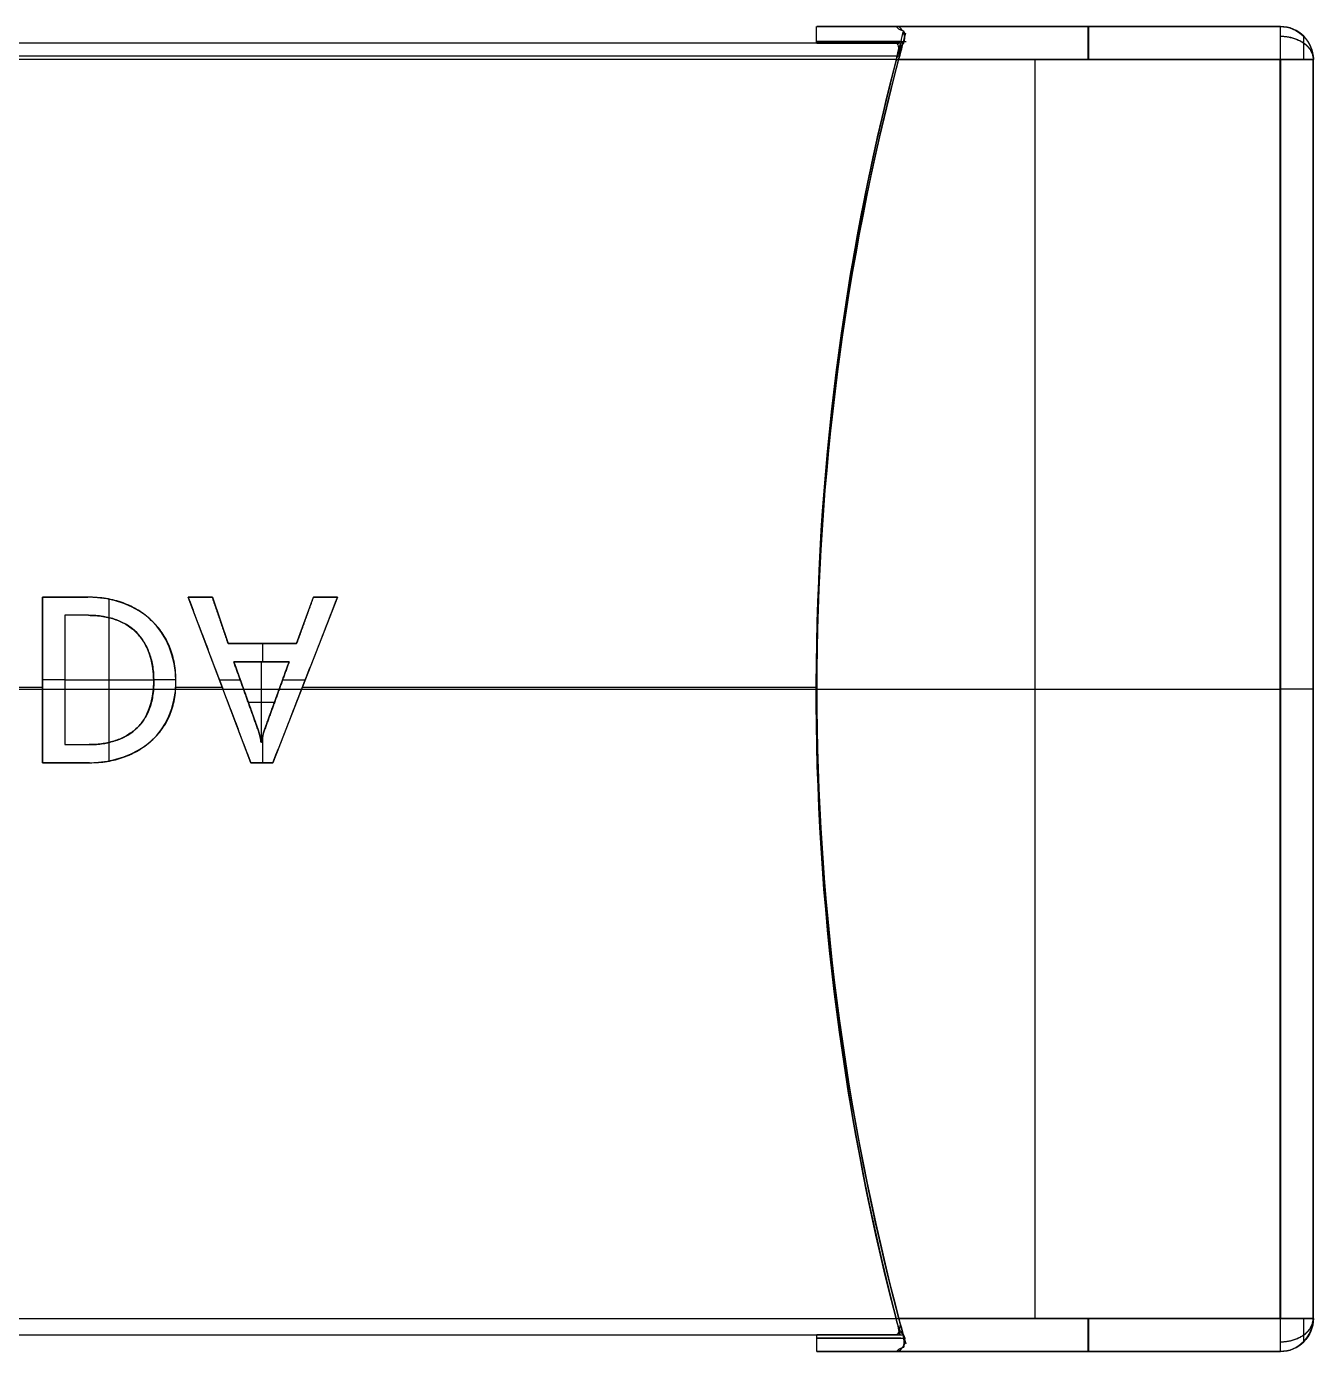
# Model space of a CAD drawing. Header units: millimetres. Extents: x 1.2 to 41.2, y 0.2 to 23.9.
# Drawn here: x 18.379 to 19.156, y 13.135 to 13.935 of the extents above; entities that cross this region are included whole.
import ezdxf

# ---------------------------------------------------------------- set-up
doc = ezdxf.new("R2010")
doc.units = ezdxf.units.MM
doc.layers.add('图层03', color=5, linetype='Continuous', true_color=0x0000ff)

msp = doc.modelspace()

# ---------------------------------------------------------------- linework, layer by layer
at = {"layer": '图层03', "color": 7, "true_color": 0xffffff}
for p, q in [((18.85545, 13.92544, 1.98588), (18.85545, 13.93544, 1.98588)), ((18.85573, 13.93544, 1.98874), (19.13549, 13.93544, 1.98868)), ((18.98728, 13.93544, 1.60866), (18.98745, 13.93544, 2.36876)), ((18.85573, 13.92544, 1.98975), (17.85499, 13.92544, 1.98997)), ((18.98728, 13.91544, 1.58866), (18.98728, 13.15534, 1.58866)), ((18.98745, 13.15534, 2.38876), (18.98745, 13.91544, 2.38876)), ((19.15549, 13.15534, 1.98867), (19.15549, 13.91544, 1.98867)), ((18.38828, 13.49085, 1.60379), (18.38828, 13.59086, 1.60379)), ((18.38828, 13.59086, 1.60379), (18.41548, 13.59086, 1.60379)), ((18.40188, 13.59086, 1.59879), (18.40188, 13.59086, 1.60879)), ((18.42853, 13.57835, 1.60878), (18.42853, 13.58966, 1.60878)), ((18.51391, 13.49085, 1.60377), (18.4761, 13.59086, 1.60377)), ((18.4761, 13.59086, 1.60377), (18.49073, 13.59086, 1.60377)), ((18.48342, 13.59086, 1.59877), (18.48342, 13.59086, 1.60877)), ((18.49073, 13.59086, 1.60377), (18.50028, 13.56281, 1.60377)), ((18.56635, 13.59086, 1.60375), (18.52732, 13.49085, 1.60376)), ((18.5416, 13.56281, 1.60376), (18.55172, 13.59086, 1.60376)), ((18.55172, 13.59086, 1.60376), (18.56635, 13.59086, 1.60375)), ((18.55903, 13.59086, 1.59875), (18.55904, 13.59086, 1.60876)), ((18.4017, 13.57989, 1.60379), (18.4017, 13.50183, 1.60379)), ((18.4159, 13.57989, 1.60379), (18.4017, 13.57989, 1.60379)), ((18.4088, 13.57989, 1.59879), (18.4088, 13.57989, 1.60879)), ((18.42853, 13.50314, 1.59878), (18.42853, 13.57844, 1.59878)), ((18.49551, 13.57684, 1.59877), (18.49551, 13.57684, 1.60877)), ((18.54666, 13.57684, 1.59876), (18.54666, 13.57684, 1.60876)), ((18.50028, 13.56281, 1.60377), (18.5416, 13.56281, 1.60376)), ((18.52094, 13.56281, 1.59876), (18.52094, 13.56281, 1.60876)), ((18.52123, 13.55183, 1.60876), (18.52123, 13.56281, 1.60876)), ((18.5371, 13.55183, 1.60376), (18.50366, 13.55183, 1.60377)), ((18.50366, 13.55183, 1.60377), (18.51858, 13.51006, 1.60376)), ((18.52038, 13.55183, 1.59876), (18.52038, 13.55183, 1.60876)), ((18.52038, 13.50315, 1.59876), (18.52038, 13.55183, 1.59876)), ((18.52205, 13.51006, 1.60376), (18.5371, 13.55183, 1.60376)), ((18.38828, 13.54086, 1.59879), (18.38828, 13.54086, 1.60879)), ((18.4017, 13.54086, 1.60879), (18.38828, 13.54086, 1.60879)), ((18.4017, 13.54086, 1.59879), (18.4017, 13.54086, 1.60879)), ((18.4017, 13.54086, 1.59879), (18.45534, 13.54086, 1.59878)), ((18.46875, 13.54086, 1.60878), (18.45534, 13.54086, 1.60878)), ((18.495, 13.54086, 1.59877), (18.495, 13.54086, 1.60877)), ((18.495, 13.54086, 1.60877), (18.50758, 13.54086, 1.60877)), ((18.53315, 13.54086, 1.60876), (18.54684, 13.54086, 1.60876)), ((18.54684, 13.54086, 1.59876), (18.54684, 13.54086, 1.60876)), ((18.85554, 13.53826, 2.37879), (18.85554, 13.53826, 2.38879)), ((17.85541, 13.53539, 2.37901), (18.85554, 13.53539, 2.37879)), ((18.36389, 13.5364, 1.5988), (18.38828, 13.5364, 1.59879)), ((18.46863, 13.5364, 1.59877), (18.49669, 13.5364, 1.59877)), ((18.51112, 13.53095, 1.59877), (18.51112, 13.53095, 1.60877)), ((18.52957, 13.53095, 1.59876), (18.52957, 13.53095, 1.60876)), ((18.5451, 13.5364, 1.59876), (18.85571, 13.5364, 1.59869)), ((18.85537, 13.53253, 1.59871), (18.85537, 13.53253, 1.58869)), ((18.85564, 13.53539, 1.58869), (19.1354, 13.53539, 1.58863)), ((18.85581, 13.53539, 2.38879), (19.13558, 13.53539, 2.38873)), ((19.15541, 13.53539, 1.60862), (19.15558, 13.53539, 2.36872)), ((18.51237, 13.52744, 1.59877), (18.52831, 13.52744, 1.59876)), ((18.52123, 13.49085, 1.60876), (18.52123, 13.50694, 1.60876)), ((18.4017, 13.50183, 1.60379), (18.41645, 13.50183, 1.60379)), ((18.40907, 13.50183, 1.59879), (18.40907, 13.50183, 1.60879)), ((18.42853, 13.49189, 1.60878), (18.42853, 13.50319, 1.60878)), ((18.41651, 13.49085, 1.60379), (18.38828, 13.49085, 1.60379)), ((18.40239, 13.49085, 1.59879), (18.4024, 13.49085, 1.60879)), ((18.52732, 13.49085, 1.60376), (18.51391, 13.49085, 1.60377)), ((18.52062, 13.49085, 1.59876), (18.52062, 13.49085, 1.60876)), ((17.85532, 13.14534, 1.98795), (18.85579, 13.14534, 1.98773)), ((18.85546, 13.14536, 1.9916), (18.85546, 13.13534, 1.9916)), ((19.13549, 13.13534, 1.98868), (18.85573, 13.13534, 1.98874)), ((18.98728, 13.13534, 1.60866), (18.98745, 13.13534, 2.36876))]:
    msp.add_line(p, q, dxfattribs=at)
at = {"layer": '图层03', "color": 7, "true_color": 0xffffff, "extrusion": (-0.000220476, 0, -1)}
for centre, radius, start, end in [((-20.35521, 13.53253, -1.60184), 1.50019, 345.0284, 15.42447), ((-19.13505, 13.15534, -1.9929), 0.02, 180, 270)]:
    msp.add_arc(centre, radius, start, end, dxfattribs=at)
at = {"layer": '图层03', "color": 7, "true_color": 0xffffff, "extrusion": (1, 0, -0.000220476)}
for centre, start, end in [((13.91544, 1.61285, 19.01913), 270, 0), ((13.91544, 2.37294, 19.01913), 0, 90), ((13.15534, 1.61285, 19.01913), 180, 270), ((13.15534, 2.37294, 19.01913), 90, 180)]:
    msp.add_arc(centre, 0.02, start, end, dxfattribs=at)
at = {"layer": '图层03', "color": 7, "true_color": 0xffffff, "extrusion": (-1, 2.47818e-16, 0.000220476)}
for centre, start, end in [((-13.91544, 1.61285, -19.13505), 180, 270), ((-13.91544, 2.37294, -19.13505), 90, 180), ((-13.15534, 1.61285, -19.13505), 270, 0), ((-13.15534, 2.37294, -19.13505), 360, 90)]:
    msp.add_arc(centre, 0.02, start, end, dxfattribs=at)
at = {"layer": '图层03', "color": 7, "true_color": 0xffffff, "extrusion": (-0.000220476, 4.93038e-32, -1)}
msp.add_arc((-19.13505, 13.91544, -1.61285), 0.02, 90, 180, dxfattribs=at)
at = {"layer": '图层03', "color": 7, "true_color": 0xffffff, "extrusion": (0.000220476, 0, 1)}
for centre, radius, start, end in [((19.13505, 13.91544, 1.9929), 0.02, 0, 90), ((20.35521, 13.53826, 2.38492), 1.50019, 165.04059, 195.3932)]:
    msp.add_arc(centre, radius, start, end, dxfattribs=at)
at = {"layer": '图层03', "color": 7, "true_color": 0xffffff, "extrusion": (0.000220476, -9.59111e-12, 1)}
msp.add_arc((19.13505, 13.91544, 2.37294), 0.02, 0, 90, dxfattribs=at)
at = {"layer": '图层03', "color": 7, "true_color": 0xffffff, "extrusion": (0, 1, 0)}
for centre, radius, start, end in [((-20.35565, 1.98555, 13.92645), 1.50019, 345.05424, 15.4371), ((-19.13541, 1.60863, 13.91544), 0.02, 180.01263, 270.01263), ((-19.13557, 2.36873, 13.91544), 0.02, 90.01263, 180.01263), ((-19.13541, 1.60863, 13.53539), 0.02, 180.01263, 270.01263), ((-19.13541, 1.60863, 13.15534), 0.02, 180.01263, 270.01263), ((-19.13557, 2.36873, 13.15534), 0.02, 90.01263, 180.01263)]:
    msp.add_arc(centre, radius, start, end, dxfattribs=at)
at = {"layer": '图层03', "color": 7, "true_color": 0xffffff, "extrusion": (-0.000220476, 1.77971e-13, -1)}
msp.add_arc((-20.35521, 13.53826, -2.38295), 1.50019, 345.21209, 14.56185, dxfattribs=at)
at = {"layer": '图层03', "color": 7, "true_color": 0xffffff, "extrusion": (0, -1, 0)}
for centre, radius, start, end in [((19.13557, 2.36873, -13.53539), 0.02, 359.98737, 89.98737), ((20.35565, 1.99127, -13.14337), 1.50019, 165.01453, 195.38057)]:
    msp.add_arc(centre, radius, start, end, dxfattribs=at)
at = {"layer": '图层03', "color": 7, "true_color": 0xffffff, "extrusion": (0.000220476, -4.93038e-32, 1)}
msp.add_arc((19.13505, 13.15534, 1.61285), 0.02, 270, 0, dxfattribs=at)
at = {"layer": '图层03', "color": 7, "true_color": 0xffffff, "extrusion": (0.000220476, -2.46519e-32, 1)}
msp.add_arc((19.13505, 13.15534, 2.37294), 0.02, 270, 0, dxfattribs=at)
at = {"layer": '图层03', "color": 7, "true_color": 0xffffff, "extrusion": (4.37975e-13, -1, -9.60584e-16)}
msp.add_open_spline([(18.90523, 13.93544, 2.36878), (18.83979, 13.93544, 2.12112), (18.83921, 13.93544, 1.85662), (18.90356, 13.93544, 1.60868)], degree=3, dxfattribs=at)
at = {"layer": '图层03', "color": 7, "true_color": 0xffffff}
for points, degree in [([(18.90356, 13.93544, 1.60868), (18.90443, 13.93455, 1.60534), (18.90531, 13.93366, 1.60201), (18.90797, 13.93276, 1.59868)], 3), ([(18.90356, 13.93544, 1.60868), (19.01948, 13.93544, 1.60865), (19.13541, 13.93544, 1.60863)], 2), ([(18.90804, 13.93246, 2.37927), (18.907, 13.93366, 2.37545), (18.90611, 13.93455, 2.37211), (18.90523, 13.93544, 2.36878)], 3), ([(19.13557, 13.93544, 2.36873), (19.0204, 13.93544, 2.36875), (18.90523, 13.93544, 2.36878)], 2), ([(18.90797, 13.93276, 1.59868), (18.9062, 13.92841, 1.59868), (18.9062, 13.92407, 1.59868), (18.9056, 13.91746, 1.59882)], 3), ([(18.90797, 13.93276, 1.59868), (18.90916, 13.93065, 1.59644), (18.90858, 13.92854, 1.5942), (18.90787, 13.92594, 1.59166)], 3), ([(18.90814, 13.92544, 2.3861), (18.90933, 13.92768, 2.38399), (18.90875, 13.92992, 2.38188), (18.90804, 13.93246, 2.37927)], 3), ([(19.13541, 13.93544, 1.60863), (19.13549, 13.93544, 1.98868), (19.13557, 13.93544, 2.36873)], 2), ([(18.90523, 13.92544, 2.36878), (18.35521, 13.92537, 2.36991), (17.80519, 13.9253, 2.37104)], 2), ([(18.90356, 13.92544, 1.60868), (18.35531, 13.92544, 1.6088), (17.80705, 13.92544, 1.60892)], 2), ([(18.9056, 13.91746, 1.59882), (18.90558, 13.92331, 1.601), (18.90475, 13.92544, 1.60411), (18.90356, 13.92544, 1.60868)], 3), ([(18.90373, 13.91544, 2.38878), (18.9046, 13.91878, 2.38789), (18.90548, 13.92211, 2.38699), (18.90814, 13.92544, 2.3861)], 3), ([(18.90373, 13.91544, 2.37878), (18.90455, 13.91945, 2.37878), (18.90537, 13.92333, 2.37612), (18.90628, 13.92511, 2.37272)], 3), ([(18.90787, 13.92594, 1.59166), (18.90683, 13.92211, 1.59046), (18.90594, 13.91878, 1.58957), (18.90506, 13.91544, 1.58868)], 3), ([(18.90628, 13.92511, 2.37272), (18.90587, 13.92521, 2.37123), (18.90555, 13.92544, 2.37001), (18.90523, 13.92544, 2.36878)], 3), ([(18.90814, 13.92544, 2.3861), (18.90637, 13.92544, 2.38175), (18.90637, 13.92544, 2.3774), (18.90628, 13.92511, 2.37272)], 3), ([(18.9056, 13.91746, 1.59882), (18.35531, 13.91746, 1.59894), (17.80502, 13.91746, 1.59906)], 2), ([(18.90373, 13.91544, 2.37878), (18.35548, 13.91544, 2.3789), (17.80722, 13.91544, 2.37902)], 2), ([(18.90356, 13.15534, 1.59868), (18.83916, 13.40327, 1.59869), (18.83968, 13.66777, 1.59869), (18.9056, 13.91746, 1.59882)], 3), ([(18.90373, 13.91544, 2.38878), (19.01966, 13.91544, 2.38875), (19.13558, 13.91544, 2.38873)], 2), ([(19.1354, 13.91544, 1.58863), (19.02023, 13.91544, 1.58865), (18.90506, 13.91544, 1.58868)], 2), ([(19.1354, 13.15534, 1.58863), (19.1354, 13.53539, 1.58863), (19.1354, 13.91544, 1.58863)], 2), ([(19.13558, 13.91544, 2.38873), (19.13558, 13.53539, 2.38873), (19.13558, 13.15534, 2.38873)], 2), ([(19.15558, 13.91544, 2.36872), (19.15549, 13.91544, 1.98867), (19.15541, 13.91544, 1.60862)], 2), ([(19.15541, 13.15534, 1.60862), (19.15541, 13.53539, 1.60862), (19.15541, 13.91544, 1.60862)], 2), ([(19.15558, 13.15534, 2.36872), (19.15558, 13.53539, 2.36872), (19.15558, 13.91544, 2.36872)], 2), ([(18.41548, 13.59086, 1.59879), (18.40188, 13.59086, 1.59879), (18.38828, 13.59086, 1.59879)], 2), ([(18.38828, 13.59086, 1.59879), (18.38828, 13.54086, 1.59879), (18.38828, 13.49085, 1.59879)], 2), ([(18.38828, 13.59086, 1.60879), (18.38828, 13.54086, 1.60879), (18.38828, 13.49085, 1.60879)], 2), ([(18.38828, 13.59086, 1.59879), (18.38828, 13.59086, 1.60379), (18.38828, 13.59086, 1.60879)], 2), ([(18.41548, 13.59086, 1.60879), (18.40188, 13.59086, 1.60879), (18.38828, 13.59086, 1.60879)], 2), ([(18.41548, 13.59086, 1.59879), (18.41548, 13.59086, 1.60379), (18.41548, 13.59086, 1.60879)], 2), ([(18.42121, 13.59065, 1.60879), (18.42121, 13.59065, 1.60379), (18.42121, 13.59065, 1.59879)], 2), ([(18.42668, 13.58999, 1.60879), (18.42668, 13.58999, 1.60378), (18.42668, 13.58999, 1.59878)], 2), ([(18.43189, 13.5889, 1.60878), (18.43189, 13.5889, 1.60378), (18.43188, 13.5889, 1.59878)], 2), ([(18.43682, 13.58736, 1.60878), (18.43682, 13.58736, 1.60378), (18.43682, 13.58736, 1.59878)], 2), ([(18.49073, 13.59086, 1.59877), (18.48342, 13.59086, 1.59877), (18.4761, 13.59086, 1.59877)], 2), ([(18.4761, 13.59086, 1.60877), (18.495, 13.54086, 1.60877), (18.51391, 13.49085, 1.60877)], 2), ([(18.4761, 13.59086, 1.59877), (18.495, 13.54086, 1.59877), (18.51391, 13.49085, 1.59876)], 2), ([(18.4761, 13.59086, 1.59877), (18.4761, 13.59086, 1.60377), (18.4761, 13.59086, 1.60877)], 2), ([(18.49074, 13.59086, 1.60877), (18.48342, 13.59086, 1.60877), (18.4761, 13.59086, 1.60877)], 2), ([(18.49073, 13.59086, 1.59877), (18.49073, 13.59086, 1.60377), (18.49074, 13.59086, 1.60877)], 2), ([(18.50028, 13.56281, 1.59877), (18.49551, 13.57684, 1.59877), (18.49073, 13.59086, 1.59877)], 2), ([(18.50028, 13.56281, 1.60877), (18.49551, 13.57684, 1.60877), (18.49074, 13.59086, 1.60877)], 2), ([(18.52732, 13.49085, 1.59876), (18.54684, 13.54086, 1.59876), (18.56635, 13.59086, 1.59875)], 2), ([(18.52733, 13.49085, 1.60876), (18.54684, 13.54086, 1.60876), (18.56635, 13.59086, 1.60875)], 2), ([(18.55172, 13.59086, 1.60876), (18.54666, 13.57684, 1.60876), (18.5416, 13.56281, 1.60876)], 2), ([(18.55172, 13.59086, 1.59876), (18.54666, 13.57684, 1.59876), (18.5416, 13.56281, 1.59876)], 2), ([(18.56635, 13.59086, 1.59875), (18.55903, 13.59086, 1.59875), (18.55172, 13.59086, 1.59876)], 2), ([(18.55172, 13.59086, 1.59876), (18.55172, 13.59086, 1.60376), (18.55172, 13.59086, 1.60876)], 2), ([(18.56635, 13.59086, 1.60875), (18.55904, 13.59086, 1.60876), (18.55172, 13.59086, 1.60876)], 2), ([(18.56635, 13.59086, 1.59875), (18.56635, 13.59086, 1.60375), (18.56635, 13.59086, 1.60875)], 2), ([(18.4017, 13.57989, 1.60879), (18.4017, 13.54086, 1.60879), (18.4017, 13.50183, 1.60879)], 2), ([(18.4159, 13.57989, 1.60879), (18.4088, 13.57989, 1.60879), (18.4017, 13.57989, 1.60879)], 2), ([(18.4017, 13.57989, 1.60879), (18.4017, 13.57989, 1.60379), (18.4017, 13.57989, 1.59879)], 2), ([(18.4017, 13.57989, 1.59879), (18.4017, 13.54086, 1.59879), (18.4017, 13.50183, 1.59879)], 2), ([(18.4159, 13.57989, 1.59879), (18.4088, 13.57989, 1.59879), (18.4017, 13.57989, 1.59879)], 2), ([(18.4159, 13.57989, 1.60879), (18.4159, 13.57989, 1.60379), (18.4159, 13.57989, 1.59879)], 2), ([(18.42041, 13.57972, 1.60879), (18.42041, 13.57972, 1.60379), (18.42041, 13.57972, 1.59879)], 2), ([(18.42468, 13.57922, 1.60879), (18.42468, 13.57922, 1.60379), (18.42468, 13.57922, 1.59878)], 2), ([(18.4287, 13.5784, 1.60878), (18.4287, 13.5784, 1.60378), (18.4287, 13.5784, 1.59878)], 2), ([(18.44149, 13.58539, 1.60878), (18.44149, 13.58539, 1.60378), (18.44149, 13.58539, 1.59878)], 2), ([(18.44589, 13.58299, 1.60878), (18.44589, 13.58299, 1.60378), (18.44589, 13.58299, 1.59878)], 2), ([(18.45001, 13.58013, 1.60878), (18.45001, 13.58013, 1.60378), (18.45001, 13.58013, 1.59878)], 2), ([(18.43246, 13.57726, 1.60878), (18.43246, 13.57726, 1.60378), (18.43246, 13.57726, 1.59878)], 2), ([(18.43595, 13.57577, 1.60878), (18.43594, 13.57577, 1.60378), (18.43594, 13.57577, 1.59878)], 2), ([(18.4392, 13.57396, 1.60878), (18.4392, 13.57396, 1.60378), (18.4392, 13.57396, 1.59878)], 2), ([(18.4422, 13.57183, 1.60878), (18.4422, 13.57183, 1.60378), (18.44219, 13.57183, 1.59878)], 2), ([(18.45388, 13.57686, 1.60878), (18.45388, 13.57686, 1.60378), (18.45388, 13.57686, 1.59878)], 2), ([(18.45737, 13.57322, 1.60878), (18.45737, 13.57322, 1.60378), (18.45736, 13.57322, 1.59878)], 2), ([(18.44492, 13.56937, 1.60878), (18.44492, 13.56937, 1.60378), (18.44492, 13.56937, 1.59878)], 2), ([(18.44736, 13.5666, 1.60878), (18.44736, 13.5666, 1.60378), (18.44736, 13.5666, 1.59878)], 2), ([(18.4495, 13.56357, 1.60878), (18.44949, 13.56357, 1.60378), (18.44949, 13.56357, 1.59878)], 2), ([(18.4604, 13.56927, 1.60878), (18.4604, 13.56927, 1.60378), (18.46039, 13.56927, 1.59878)], 2), ([(18.46297, 13.56506, 1.60878), (18.46297, 13.56506, 1.60378), (18.46297, 13.56506, 1.59878)], 2), ([(18.5416, 13.56281, 1.59876), (18.52094, 13.56281, 1.59876), (18.50028, 13.56281, 1.59877)], 2), ([(18.50028, 13.56281, 1.59877), (18.50028, 13.56281, 1.60377), (18.50028, 13.56281, 1.60877)], 2), ([(18.5416, 13.56281, 1.60876), (18.52094, 13.56281, 1.60876), (18.50028, 13.56281, 1.60877)], 2), ([(18.5416, 13.56281, 1.59876), (18.5416, 13.56281, 1.60376), (18.5416, 13.56281, 1.60876)], 2), ([(18.45129, 13.56028, 1.60878), (18.45129, 13.56028, 1.60378), (18.45128, 13.56028, 1.59878)], 2), ([(18.45275, 13.55673, 1.60878), (18.45275, 13.55673, 1.60378), (18.45275, 13.55673, 1.59878)], 2), ([(18.46507, 13.56054, 1.60878), (18.46506, 13.56054, 1.60378), (18.46506, 13.56054, 1.59878)], 2), ([(18.46669, 13.55574, 1.60878), (18.46668, 13.55574, 1.60378), (18.46668, 13.55574, 1.59878)], 2), ([(18.4539, 13.5529, 1.60878), (18.4539, 13.5529, 1.60378), (18.4539, 13.5529, 1.59878)], 2), ([(18.45472, 13.54882, 1.60878), (18.45472, 13.54882, 1.60378), (18.45471, 13.54882, 1.59878)], 2), ([(18.46785, 13.55065, 1.60878), (18.46785, 13.55065, 1.60378), (18.46785, 13.55065, 1.59877)], 2), ([(18.5371, 13.55183, 1.59876), (18.52038, 13.55183, 1.59876), (18.50365, 13.55183, 1.59877)], 2), ([(18.50365, 13.55183, 1.59877), (18.50366, 13.55183, 1.60377), (18.50366, 13.55183, 1.60877)], 2), ([(18.50365, 13.55183, 1.59877), (18.51112, 13.53095, 1.59877), (18.51858, 13.51006, 1.59876)], 2), ([(18.50366, 13.55183, 1.60877), (18.52038, 13.55183, 1.60876), (18.5371, 13.55183, 1.60876)], 2), ([(18.51858, 13.51006, 1.60876), (18.51112, 13.53095, 1.60877), (18.50366, 13.55183, 1.60877)], 2), ([(18.52204, 13.51006, 1.59876), (18.52957, 13.53095, 1.59876), (18.5371, 13.55183, 1.59876)], 2), ([(18.5371, 13.55183, 1.60876), (18.52957, 13.53095, 1.60876), (18.52205, 13.51006, 1.60876)], 2), ([(18.5371, 13.55183, 1.60876), (18.5371, 13.55183, 1.60376), (18.5371, 13.55183, 1.59876)], 2), ([(18.45519, 13.5445, 1.60878), (18.45519, 13.5445, 1.60378), (18.45519, 13.5445, 1.59878)], 2), ([(18.45537, 13.53989, 1.60878), (18.45536, 13.53989, 1.60378), (18.45536, 13.53989, 1.59878)], 2), ([(18.46855, 13.54526, 1.60878), (18.46855, 13.54526, 1.60378), (18.46855, 13.54526, 1.59877)], 2), ([(18.46878, 13.5396, 1.60878), (18.46878, 13.5396, 1.60378), (18.46878, 13.5396, 1.59877)], 2), ([(18.4547, 13.53099, 1.60878), (18.4547, 13.53099, 1.60378), (18.4547, 13.53099, 1.59878)], 2), ([(18.45519, 13.53529, 1.60878), (18.45519, 13.53529, 1.60378), (18.45519, 13.53529, 1.59878)], 2), ([(18.46855, 13.53417, 1.60878), (18.46855, 13.53417, 1.60378), (18.46855, 13.53417, 1.59877)], 2), ([(18.45268, 13.52327, 1.60878), (18.45268, 13.52327, 1.60378), (18.45268, 13.52327, 1.59878)], 2), ([(18.45386, 13.52698, 1.60878), (18.45386, 13.52698, 1.60378), (18.45386, 13.52698, 1.59878)], 2), ([(18.46669, 13.52416, 1.60878), (18.46668, 13.52416, 1.60378), (18.46668, 13.52416, 1.59878)], 2), ([(18.46785, 13.52902, 1.60878), (18.46785, 13.52902, 1.60378), (18.46785, 13.52902, 1.59877)], 2), ([(18.44715, 13.51391, 1.60878), (18.44715, 13.51391, 1.60378), (18.44715, 13.51391, 1.59878)], 2), ([(18.44932, 13.51673, 1.60878), (18.44932, 13.51673, 1.60378), (18.44932, 13.51673, 1.59878)], 2), ([(18.45117, 13.51986, 1.60878), (18.45117, 13.51986, 1.60378), (18.45117, 13.51986, 1.59878)], 2), ([(18.46297, 13.51528, 1.60878), (18.46297, 13.51528, 1.60378), (18.46297, 13.51528, 1.59878)], 2), ([(18.46507, 13.51959, 1.60878), (18.46506, 13.51959, 1.60378), (18.46506, 13.51959, 1.59878)], 2), ([(18.43886, 13.5072, 1.60878), (18.43886, 13.5072, 1.60378), (18.43886, 13.5072, 1.59878)], 2), ([(18.44185, 13.50915, 1.60878), (18.44185, 13.50915, 1.60378), (18.44185, 13.50915, 1.59878)], 2), ([(18.44464, 13.51138, 1.60878), (18.44463, 13.51138, 1.60378), (18.44463, 13.51138, 1.59878)], 2), ([(18.45737, 13.50755, 1.60878), (18.45737, 13.50755, 1.60378), (18.45736, 13.50755, 1.59878)], 2), ([(18.4604, 13.51128, 1.60878), (18.4604, 13.51128, 1.60378), (18.46039, 13.51128, 1.59878)], 2), ([(18.51858, 13.51006, 1.59876), (18.51858, 13.51006, 1.60376), (18.51858, 13.51006, 1.60876)], 2), ([(18.51902, 13.50869, 1.60876), (18.51902, 13.50869, 1.60376), (18.51901, 13.50869, 1.59876)], 2), ([(18.51944, 13.50707, 1.60876), (18.51943, 13.50707, 1.60376), (18.51943, 13.50707, 1.59876)], 2), ([(18.5213, 13.5073, 1.60876), (18.5213, 13.5073, 1.60376), (18.5213, 13.5073, 1.59876)], 2), ([(18.52168, 13.50886, 1.60876), (18.52168, 13.50886, 1.60376), (18.52168, 13.50886, 1.59876)], 2), ([(18.52204, 13.51006, 1.59876), (18.52205, 13.51006, 1.60376), (18.52205, 13.51006, 1.60876)], 2), ([(18.4017, 13.50183, 1.60879), (18.40907, 13.50183, 1.60879), (18.41645, 13.50183, 1.60879)], 2), ([(18.4017, 13.50183, 1.60879), (18.4017, 13.50183, 1.60379), (18.4017, 13.50183, 1.59879)], 2), ([(18.4017, 13.50183, 1.59879), (18.40907, 13.50183, 1.59879), (18.41645, 13.50183, 1.59879)], 2), ([(18.41645, 13.50183, 1.59879), (18.41645, 13.50183, 1.60379), (18.41645, 13.50183, 1.60879)], 2), ([(18.42072, 13.50198, 1.60879), (18.42072, 13.50198, 1.60379), (18.42072, 13.50198, 1.59879)], 2), ([(18.42476, 13.50242, 1.60879), (18.42476, 13.50242, 1.60379), (18.42476, 13.50242, 1.59878)], 2), ([(18.42861, 13.50316, 1.60878), (18.42861, 13.50316, 1.60378), (18.42861, 13.50316, 1.59878)], 2), ([(18.43223, 13.50421, 1.60878), (18.43223, 13.50421, 1.60378), (18.43223, 13.50421, 1.59878)], 2), ([(18.43566, 13.50556, 1.60878), (18.43566, 13.50556, 1.60378), (18.43566, 13.50556, 1.59878)], 2), ([(18.44595, 13.4983, 1.60878), (18.44595, 13.4983, 1.60378), (18.44595, 13.4983, 1.59878)], 2), ([(18.45003, 13.50099, 1.60878), (18.45003, 13.50099, 1.60378), (18.45003, 13.50099, 1.59878)], 2), ([(18.45388, 13.5041, 1.60878), (18.45388, 13.5041, 1.60378), (18.45388, 13.5041, 1.59878)], 2), ([(18.51982, 13.50518, 1.60876), (18.51982, 13.50518, 1.60376), (18.51981, 13.50518, 1.59876)], 2), ([(18.52034, 13.50305, 1.59876), (18.52034, 13.50305, 1.60376), (18.52034, 13.50305, 1.60876)], 2), ([(18.52092, 13.50535, 1.60876), (18.52092, 13.50535, 1.60376), (18.52092, 13.50535, 1.59876)], 2), ([(18.38828, 13.49085, 1.59879), (18.40239, 13.49085, 1.59879), (18.41651, 13.49085, 1.59879)], 2), ([(18.38828, 13.49085, 1.60879), (18.4024, 13.49085, 1.60879), (18.41651, 13.49085, 1.60879)], 2), ([(18.38828, 13.49085, 1.59879), (18.38828, 13.49085, 1.60379), (18.38828, 13.49085, 1.60879)], 2), ([(18.41651, 13.49085, 1.59879), (18.41651, 13.49085, 1.60379), (18.41651, 13.49085, 1.60879)], 2), ([(18.42201, 13.49106, 1.60879), (18.42201, 13.49106, 1.60379), (18.42201, 13.49106, 1.59878)], 2), ([(18.42727, 13.49167, 1.60879), (18.42727, 13.49167, 1.60378), (18.42727, 13.49167, 1.59878)], 2), ([(18.43229, 13.49272, 1.60878), (18.43229, 13.49272, 1.60378), (18.43228, 13.49272, 1.59878)], 2), ([(18.43709, 13.49417, 1.60878), (18.43709, 13.49417, 1.60378), (18.43709, 13.49417, 1.59878)], 2), ([(18.44164, 13.49602, 1.60878), (18.44164, 13.49602, 1.60378), (18.44164, 13.49602, 1.59878)], 2), ([(18.51391, 13.49085, 1.59876), (18.52062, 13.49085, 1.59876), (18.52732, 13.49085, 1.59876)], 2), ([(18.51391, 13.49085, 1.60877), (18.51391, 13.49085, 1.60377), (18.51391, 13.49085, 1.59876)], 2), ([(18.51391, 13.49085, 1.60877), (18.52062, 13.49085, 1.60876), (18.52733, 13.49085, 1.60876)], 2), ([(18.52732, 13.49085, 1.59876), (18.52732, 13.49085, 1.60376), (18.52733, 13.49085, 1.60876)], 2), ([(17.80572, 13.15534, 2.37902), (18.35548, 13.15534, 2.3789), (18.90523, 13.15534, 2.37878)], 2), ([(17.80705, 13.15534, 1.59892), (18.35531, 13.15534, 1.5988), (18.90356, 13.15534, 1.59868)], 2), ([(18.90356, 13.15534, 1.58868), (19.01948, 13.15534, 1.58865), (19.1354, 13.15534, 1.58863)], 2), ([(18.90797, 13.14534, 1.59136), (18.90531, 13.14837, 1.58961), (18.90444, 13.15185, 1.58868), (18.90356, 13.15534, 1.58868)], 3), ([(18.9056, 13.14548, 1.60666), (18.90558, 13.14766, 1.60081), (18.90475, 13.15077, 1.59868), (18.90356, 13.15534, 1.59868)], 3), ([(18.90628, 13.1514, 2.37844), (18.90592, 13.15275, 2.37852), (18.90557, 13.15406, 2.37878), (18.90523, 13.15534, 2.37878)], 3), ([(18.90804, 13.14485, 2.38579), (18.90701, 13.14867, 2.38699), (18.90611, 13.15201, 2.38789), (18.90523, 13.15534, 2.38878)], 3), ([(19.13558, 13.15534, 2.38873), (19.02041, 13.15534, 2.38875), (18.90523, 13.15534, 2.38878)], 2), ([(19.15541, 13.15534, 1.60862), (19.15549, 13.15534, 1.98867), (19.15558, 13.15534, 2.36872)], 2), ([(18.90628, 13.1514, 2.37844), (18.90753, 13.14671, 2.37878), (18.90871, 13.14237, 2.37878), (18.90814, 13.13802, 2.37878)], 3), ([(17.80502, 13.14548, 1.6069), (18.35531, 13.14548, 1.60678), (18.9056, 13.14548, 1.60666)], 2), ([(17.80722, 13.14534, 2.36902), (18.35548, 13.14534, 2.3689), (18.90373, 13.14534, 2.36878)], 2), ([(18.90373, 13.14534, 2.36878), (18.83927, 13.14534, 2.12086), (18.83973, 13.14534, 1.85637), (18.9056, 13.14548, 1.60666)], 3), ([(18.90373, 13.13534, 2.36878), (18.9046, 13.13624, 2.37211), (18.90548, 13.13713, 2.37545), (18.90814, 13.13802, 2.37878)], 3), ([(18.90787, 13.13833, 1.59818), (18.90683, 13.13713, 1.60201), (18.90594, 13.13624, 1.60534), (18.90506, 13.13534, 1.60868)], 3), ([(18.9056, 13.14548, 1.60666), (18.90736, 13.14534, 1.60005), (18.90854, 13.14534, 1.5957), (18.90797, 13.14534, 1.59136)], 3), ([(18.90797, 13.14534, 1.59136), (18.90916, 13.14311, 1.59347), (18.90858, 13.14087, 1.59558), (18.90787, 13.13833, 1.59818)], 3), ([(18.90814, 13.13802, 2.37878), (18.90933, 13.14013, 2.38101), (18.90875, 13.14224, 2.38325), (18.90804, 13.14485, 2.38579)], 3), ([(18.90373, 13.13534, 2.36878), (19.01965, 13.13534, 2.36875), (19.13557, 13.13534, 2.36873)], 2), ([(19.13541, 13.13534, 1.60863), (19.02023, 13.13534, 1.60865), (18.90506, 13.13534, 1.60868)], 2), ([(19.13557, 13.13534, 2.36873), (19.13549, 13.13534, 1.98868), (19.13541, 13.13534, 1.60863)], 2)]:
    msp.add_open_spline(points, degree=degree, dxfattribs=at)
at = {"layer": '图层03', "color": 7, "true_color": 0xffffff, "extrusion": (2.25193e-12, -1, 1.25934e-13)}
msp.add_open_spline([(18.90356, 13.92544, 1.60868), (18.83921, 13.92544, 1.85662), (18.83979, 13.92544, 2.12112), (18.90523, 13.92544, 2.36878)], degree=3, dxfattribs=at)
at = {"layer": '图层03', "color": 7, "true_color": 0xffffff, "extrusion": (0.0001559, 0.707107, 0.707107)}
for points in [[(19.1354, 13.92958, 1.59449), (19.14712, 13.92958, 1.59448), (19.15541, 13.92373, 1.60034), (19.15541, 13.91544, 1.60862)], [(19.13558, 13.1412, 2.38287), (19.14729, 13.1412, 2.38287), (19.15558, 13.14706, 2.37701), (19.15558, 13.15534, 2.36872)]]:
    msp.add_rational_spline(points, [0.853553390593, 0.686886723927, 0.686886723927, 0.853553390593], degree=3, dxfattribs=at)
at = {"layer": '图层03', "color": 7, "true_color": 0xffffff, "extrusion": (-0.0001559, 0.707107, -0.707107)}
for points, weights in [([(19.13558, 13.92958, 2.38287), (19.14729, 13.92958, 2.38287), (19.15558, 13.92373, 2.37701), (19.15558, 13.91544, 2.36872)], [0.853553390594, 0.686886723927, 0.686886723927, 0.853553390594]), ([(19.1354, 13.1412, 1.59449), (19.14712, 13.1412, 1.59448), (19.15541, 13.14706, 1.60034), (19.15541, 13.15534, 1.60862)], [0.853553390593, 0.686886723927, 0.686886723927, 0.853553390593])]:
    msp.add_rational_spline(points, weights, degree=3, dxfattribs=at)
at = {"layer": '图层03', "color": 7, "true_color": 0xffffff, "extrusion": (-1, -2.14393e-12, 0.000220476)}
msp.add_rational_spline([(19.14955, 13.92958, 1.60863), (19.14955, 13.92958, 1.60034), (19.14955, 13.92373, 1.59448), (19.14955, 13.91544, 1.59448)], [0.853553390593, 0.686886723927, 0.686886723927, 0.853553390593], degree=3, dxfattribs=at)
at = {"layer": '图层03', "color": 7, "true_color": 0xffffff, "extrusion": (1, -1.4222e-13, -0.000220476)}
msp.add_rational_spline([(19.14972, 13.91544, 2.38287), (19.14972, 13.92373, 2.38287), (19.14972, 13.92958, 2.37701), (19.14972, 13.92958, 2.36872)], [0.853553390593, 0.686886723928, 0.686886723928, 0.853553390593], degree=3, dxfattribs=at)
at = {"layer": '图层03', "color": 7, "true_color": 0xffffff, "extrusion": (0.000220476, -4.44824e-16, 1)}
msp.add_open_spline([(18.90506, 13.91544, 1.58868), (18.83968, 13.66777, 1.58869), (18.83915, 13.40327, 1.58869), (18.90356, 13.15534, 1.58868)], degree=3, dxfattribs=at)
at = {"layer": '图层03', "color": 7, "true_color": 0xffffff, "extrusion": (0.000220476, -1.91862e-14, 1)}
msp.add_open_spline([(18.90523, 13.15534, 2.38878), (18.83985, 13.40302, 2.38879), (18.83933, 13.66751, 2.38879), (18.90373, 13.91544, 2.38878)], degree=3, dxfattribs=at)
at = {"layer": '图层03', "color": 7, "true_color": 0xffffff, "extrusion": (0.000220476, 5.958e-14, 1)}
msp.add_open_spline([(18.46878, 13.5396, 1.59877), (18.46811, 13.571, 1.59877), (18.44766, 13.59028, 1.59878), (18.41548, 13.59086, 1.59879)], degree=3, dxfattribs=at)
at = {"layer": '图层03', "color": 7, "true_color": 0xffffff, "extrusion": (0.000220476, 2.01434e-14, 1)}
msp.add_open_spline([(18.46878, 13.5396, 1.60878), (18.46874, 13.54149, 1.60878), (18.46866, 13.54519, 1.60878), (18.46794, 13.5506, 1.60878), (18.46678, 13.55572, 1.60878), (18.46516, 13.56055, 1.60878), (18.46306, 13.56509, 1.60878), (18.46046, 13.56933, 1.60878), (18.45742, 13.57329, 1.60878), (18.45393, 13.57693, 1.60878), (18.45007, 13.58018, 1.60878), (18.44594, 13.58307, 1.60878), (18.44151, 13.58548, 1.60878), (18.43682, 13.58744, 1.60878), (18.43186, 13.589, 1.60878), (18.42663, 13.59006, 1.60879), (18.42114, 13.59076, 1.60879), (18.41739, 13.59083, 1.60879), (18.41548, 13.59086, 1.60879)], degree=3, knots=[0, 0, 0, 0, 0.00567375, 0.01112161, 0.01634941, 0.02142584, 0.02641321, 0.03135644, 0.03633872, 0.04138784, 0.04646656, 0.05148622, 0.05650882, 0.06158184, 0.06676175, 0.07208514, 0.07760397, 0.08335328, 0.08335328, 0.08335328, 0.08335328], dxfattribs=at)
at = {"layer": '图层03', "color": 7, "true_color": 0xffffff, "extrusion": (0.000220476, 2.00755e-14, 1)}
msp.add_open_spline([(18.46878, 13.5396, 1.60378), (18.46874, 13.54149, 1.60378), (18.46866, 13.54519, 1.60378), (18.46794, 13.5506, 1.60378), (18.46678, 13.55572, 1.60378), (18.46516, 13.56055, 1.60378), (18.46306, 13.56509, 1.60378), (18.46046, 13.56933, 1.60378), (18.45742, 13.57329, 1.60378), (18.45393, 13.57693, 1.60378), (18.45007, 13.58018, 1.60378), (18.44594, 13.58307, 1.60378), (18.44151, 13.58548, 1.60378), (18.43681, 13.58744, 1.60378), (18.43186, 13.589, 1.60378), (18.42663, 13.59006, 1.60378), (18.42114, 13.59076, 1.60379), (18.41739, 13.59083, 1.60379), (18.41548, 13.59086, 1.60379)], degree=3, knots=[0, 0, 0, 0, 0.00567375, 0.01112161, 0.01634941, 0.02142584, 0.02641321, 0.03135644, 0.03633872, 0.04138784, 0.04646656, 0.05148622, 0.05650882, 0.06158184, 0.06676175, 0.07208514, 0.07760397, 0.08335328, 0.08335328, 0.08335328, 0.08335328], dxfattribs=at)
at = {"layer": '图层03', "color": 7, "true_color": 0xffffff, "extrusion": (-0.000220476, -1.24822e-13, -1)}
msp.add_open_spline([(18.45537, 13.53989, 1.60878), (18.45478, 13.566, 1.60878), (18.44162, 13.57933, 1.60878), (18.4159, 13.57989, 1.60879)], degree=3, dxfattribs=at)
at = {"layer": '图层03', "color": 7, "true_color": 0xffffff, "extrusion": (-0.000220476, 1.36464e-13, -1)}
msp.add_open_spline([(18.45536, 13.53989, 1.59878), (18.45533, 13.54142, 1.59878), (18.45526, 13.54441, 1.59878), (18.45479, 13.54877, 1.59878), (18.45397, 13.55286, 1.59878), (18.45284, 13.5567, 1.59878), (18.45135, 13.56028, 1.59878), (18.44957, 13.5636, 1.59878), (18.44741, 13.56664, 1.59878), (18.44497, 13.56941, 1.59878), (18.44224, 13.57188, 1.59878), (18.43923, 13.57403, 1.59878), (18.43595, 13.57584, 1.59878), (18.43244, 13.57734, 1.59878), (18.42866, 13.57848, 1.59878), (18.42463, 13.57929, 1.59878), (18.42034, 13.57979, 1.59879), (18.4174, 13.57985, 1.59879), (18.4159, 13.57989, 1.59879)], degree=3, knots=[0, 0, 0, 0, 0.00462238, 0.00898145, 0.01314784, 0.01715172, 0.0209942, 0.02475232, 0.02846459, 0.03215639, 0.03583242, 0.03951355, 0.0432474, 0.04704448, 0.05097526, 0.05508552, 0.05938984, 0.06391685, 0.06391685, 0.06391685, 0.06391685], dxfattribs=at)
at = {"layer": '图层03', "color": 7, "true_color": 0xffffff, "extrusion": (-0.000220476, 1.36442e-13, -1)}
msp.add_open_spline([(18.4159, 13.57989, 1.60379), (18.4174, 13.57985, 1.60379), (18.42034, 13.57979, 1.60379), (18.42463, 13.57929, 1.60379), (18.42866, 13.57848, 1.60378), (18.43244, 13.57734, 1.60378), (18.43595, 13.57584, 1.60378), (18.43923, 13.57403, 1.60378), (18.44224, 13.57188, 1.60378), (18.44498, 13.56941, 1.60378), (18.44741, 13.56664, 1.60378), (18.44957, 13.5636, 1.60378), (18.45136, 13.56028, 1.60378), (18.45284, 13.5567, 1.60378), (18.45397, 13.55286, 1.60378), (18.45479, 13.54877, 1.60378), (18.45526, 13.54441, 1.60378), (18.45533, 13.54142, 1.60378), (18.45536, 13.53989, 1.60378)], degree=3, knots=[0, 0, 0, 0, 0.00452701, 0.00883133, 0.01294159, 0.01687237, 0.02066945, 0.0244033, 0.02808443, 0.03176046, 0.03545226, 0.03916453, 0.04292265, 0.04676513, 0.05076901, 0.05493539, 0.05929447, 0.06391685, 0.06391685, 0.06391685, 0.06391685], dxfattribs=at)
at = {"layer": '图层03', "color": 7, "true_color": 0xffffff, "extrusion": (-0.000220476, -3.2751e-15, -1)}
msp.add_open_spline([(18.41645, 13.50183, 1.60879), (18.44186, 13.50235, 1.60878), (18.45483, 13.51504, 1.60878), (18.45537, 13.53989, 1.60878)], degree=3, dxfattribs=at)
at = {"layer": '图层03', "color": 7, "true_color": 0xffffff, "extrusion": (-0.000220476, 7.47365e-14, -1)}
msp.add_open_spline([(18.41645, 13.50183, 1.59879), (18.41787, 13.50186, 1.59879), (18.42065, 13.50191, 1.59879), (18.42472, 13.50236, 1.59878), (18.42857, 13.50309, 1.59878), (18.43222, 13.50415, 1.59878), (18.43565, 13.5055, 1.59878), (18.43888, 13.50714, 1.59878), (18.44188, 13.5091, 1.59878), (18.44468, 13.51133, 1.59878), (18.4472, 13.51386, 1.59878), (18.4494, 13.51671, 1.59878), (18.45125, 13.51985, 1.59878), (18.45276, 13.5233, 1.59878), (18.45394, 13.52703, 1.59878), (18.45477, 13.53106, 1.59878), (18.45527, 13.53538, 1.59878), (18.45533, 13.53835, 1.59878), (18.45536, 13.53989, 1.59878)], degree=3, knots=[0, 0, 0, 0, 0.00427839, 0.00834875, 0.0122757, 0.01605127, 0.0197447, 0.02334719, 0.02692089, 0.03049215, 0.03406891, 0.03763481, 0.04127177, 0.04500645, 0.04891218, 0.05300766, 0.05734996, 0.06195333, 0.06195333, 0.06195333, 0.06195333], dxfattribs=at)
at = {"layer": '图层03', "color": 7, "true_color": 0xffffff, "extrusion": (-0.000220476, 7.48229e-14, -1)}
msp.add_open_spline([(18.45536, 13.53989, 1.60378), (18.45533, 13.53835, 1.60378), (18.45527, 13.53538, 1.60378), (18.45477, 13.53106, 1.60378), (18.45394, 13.52703, 1.60378), (18.45276, 13.5233, 1.60378), (18.45125, 13.51985, 1.60378), (18.4494, 13.51671, 1.60378), (18.44721, 13.51386, 1.60378), (18.44468, 13.51133, 1.60378), (18.44188, 13.5091, 1.60378), (18.43888, 13.50714, 1.60378), (18.43565, 13.5055, 1.60378), (18.43222, 13.50415, 1.60378), (18.42857, 13.50309, 1.60378), (18.42472, 13.50236, 1.60379), (18.42065, 13.50191, 1.60379), (18.41787, 13.50186, 1.60379), (18.41645, 13.50183, 1.60379)], degree=3, knots=[0, 0, 0, 0, 0.00460337, 0.00894566, 0.01304114, 0.01694687, 0.02068155, 0.02431852, 0.02788441, 0.03146118, 0.03503243, 0.03860614, 0.04220863, 0.04590206, 0.04967763, 0.05360457, 0.05767493, 0.06195333, 0.06195333, 0.06195333, 0.06195333], dxfattribs=at)
at = {"layer": '图层03', "color": 7, "true_color": 0xffffff, "extrusion": (-0.000220476, 3.57933e-14, -1)}
msp.add_open_spline([(18.41651, 13.49085, 1.59879), (18.44647, 13.49152, 1.59878), (18.4681, 13.50866, 1.59877), (18.46878, 13.5396, 1.59877)], degree=3, dxfattribs=at)
at = {"layer": '图层03', "color": 7, "true_color": 0xffffff, "extrusion": (-0.000220476, -2.52703e-14, -1)}
msp.add_open_spline([(18.41651, 13.49085, 1.60879), (18.41834, 13.49089, 1.60879), (18.42195, 13.49097, 1.60879), (18.42723, 13.49158, 1.60879), (18.43227, 13.49264, 1.60878), (18.43708, 13.49408, 1.60878), (18.44167, 13.49593, 1.60878), (18.44599, 13.49824, 1.60878), (18.45009, 13.50094, 1.60878), (18.45392, 13.50403, 1.60878), (18.45741, 13.50746, 1.60878), (18.46045, 13.51122, 1.60878), (18.46306, 13.51524, 1.60878), (18.46516, 13.51957, 1.60878), (18.46678, 13.52418, 1.60878), (18.46794, 13.52907, 1.60878), (18.46866, 13.53424, 1.60878), (18.46874, 13.53779, 1.60878), (18.46878, 13.5396, 1.60878)], degree=3, knots=[0, 0, 0, 0, 0.00552037, 0.0108239, 0.01595259, 0.02097671, 0.0259001, 0.03078434, 0.03567607, 0.04063056, 0.04554359, 0.05036102, 0.05512628, 0.05992397, 0.06478387, 0.06978859, 0.07499047, 0.08043531, 0.08043531, 0.08043531, 0.08043531], dxfattribs=at)
at = {"layer": '图层03', "color": 7, "true_color": 0xffffff, "extrusion": (-0.000220476, -2.53941e-14, -1)}
msp.add_open_spline([(18.41651, 13.49085, 1.60379), (18.41834, 13.49089, 1.60379), (18.42195, 13.49097, 1.60379), (18.42723, 13.49158, 1.60378), (18.43227, 13.49264, 1.60378), (18.43708, 13.49408, 1.60378), (18.44167, 13.49593, 1.60378), (18.44599, 13.49824, 1.60378), (18.45009, 13.50094, 1.60378), (18.45392, 13.50403, 1.60378), (18.45741, 13.50746, 1.60378), (18.46045, 13.51122, 1.60378), (18.46306, 13.51524, 1.60378), (18.46516, 13.51957, 1.60378), (18.46678, 13.52418, 1.60378), (18.46794, 13.52907, 1.60378), (18.46866, 13.53424, 1.60378), (18.46874, 13.53779, 1.60378), (18.46878, 13.5396, 1.60378)], degree=3, knots=[0, 0, 0, 0, 0.00552037, 0.0108239, 0.01595259, 0.02097671, 0.0259001, 0.03078434, 0.03567607, 0.04063056, 0.04554359, 0.05036102, 0.05512628, 0.05992397, 0.06478387, 0.06978859, 0.07499047, 0.08043531, 0.08043531, 0.08043531, 0.08043531], dxfattribs=at)
at = {"layer": '图层03', "color": 7, "true_color": 0xffffff, "extrusion": (-0.000220476, 8.67362e-12, -1)}
msp.add_open_spline([(18.52034, 13.50305, 1.60876), (18.52006, 13.50376, 1.60876), (18.51984, 13.50511, 1.60876), (18.51947, 13.50699, 1.60876), (18.51906, 13.50862, 1.60876), (18.51873, 13.5096, 1.60876), (18.51858, 13.51006, 1.60876)], degree=3, knots=[-0.007248865, -0.007248865, -0.007248865, -0.007248865, -0.005070283, -0.003133343, -0.001449529, 0, 0, 0, 0], dxfattribs=at)
at = {"layer": '图层03', "color": 7, "true_color": 0xffffff, "extrusion": (-0.000220476, -6.19023e-12, -1)}
msp.add_open_spline([(18.51858, 13.51006, 1.59876), (18.51873, 13.5096, 1.59876), (18.51905, 13.50862, 1.59876), (18.51947, 13.50699, 1.59876), (18.51984, 13.50511, 1.59876), (18.52006, 13.50376, 1.59876), (18.52034, 13.50305, 1.59876)], degree=3, knots=[-0.007248865, -0.007248865, -0.007248865, -0.007248865, -0.005799336, -0.004115523, -0.002178582, 0, 0, 0, 0], dxfattribs=at)
at = {"layer": '图层03', "color": 7, "true_color": 0xffffff, "extrusion": (-0.000220476, 9.57575e-13, -1)}
msp.add_open_spline([(18.52018, 13.50302, 1.60376), (18.52006, 13.50374, 1.60376), (18.51984, 13.5051, 1.60376), (18.51947, 13.50699, 1.60376), (18.51906, 13.50862, 1.60376), (18.51873, 13.5096, 1.60376), (18.51858, 13.51006, 1.60376)], degree=3, knots=[-0.000026186, -0.000026186, -0.000026186, -0.000026186, 0.002165637, 0.004091068, 0.005764877, 0.007205793, 0.007205793, 0.007205793, 0.007205793], dxfattribs=at)
at = {"layer": '图层03', "color": 7, "true_color": 0xffffff, "extrusion": (-0.000220476, -9.15085e-12, -1)}
msp.add_open_spline([(18.52205, 13.51006, 1.60876), (18.52192, 13.50966, 1.60876), (18.52164, 13.50875, 1.60876), (18.52126, 13.50718, 1.60876), (18.5209, 13.50524, 1.60876), (18.52064, 13.50382, 1.60876), (18.52034, 13.50305, 1.60876)], degree=3, knots=[-0.007233145, -0.007233145, -0.007233145, -0.007233145, -0.005971093, -0.004352286, -0.002358744, 0, 0, 0, 0], dxfattribs=at)
at = {"layer": '图层03', "color": 7, "true_color": 0xffffff, "extrusion": (-0.000220476, 3.36506e-12, -1)}
msp.add_open_spline([(18.52034, 13.50305, 1.59876), (18.52064, 13.50382, 1.59876), (18.5209, 13.50524, 1.59876), (18.52126, 13.50718, 1.59876), (18.52163, 13.50875, 1.59876), (18.52192, 13.50966, 1.59876), (18.52204, 13.51006, 1.59876)], degree=3, knots=[-0.007233145, -0.007233145, -0.007233145, -0.007233145, -0.004874401, -0.002880858, -0.001262051, 0, 0, 0, 0], dxfattribs=at)
at = {"layer": '图层03', "color": 7, "true_color": 0xffffff, "extrusion": (0.000220476, -3.82251e-12, 1)}
msp.add_open_spline([(18.52205, 13.51006, 1.60376), (18.52192, 13.50966, 1.60376), (18.52164, 13.50875, 1.60376), (18.52126, 13.50718, 1.60376), (18.52089, 13.50523, 1.60376), (18.52064, 13.5038, 1.60376), (18.5205, 13.50302, 1.60376)], degree=3, knots=[0, 0, 0, 0, 0.001254323, 0.002863217, 0.004844551, 0.007217614, 0.007217614, 0.007217614, 0.007217614], dxfattribs=at)
at = {"layer": '图层03', "color": 7, "true_color": 0xffffff, "extrusion": (-1, -4.28938e-13, 0.000220476)}
msp.add_rational_spline([(19.14955, 13.15534, 1.59448), (19.14955, 13.14706, 1.59448), (19.14955, 13.1412, 1.60034), (19.14955, 13.1412, 1.60863)], [0.853553390593, 0.686886723927, 0.686886723927, 0.853553390593], degree=3, dxfattribs=at)
at = {"layer": '图层03', "color": 7, "true_color": 0xffffff, "extrusion": (1, -6.55895e-14, -0.000220476)}
msp.add_rational_spline([(19.14972, 13.1412, 2.36872), (19.14972, 13.1412, 2.37701), (19.14972, 13.14706, 2.38287), (19.14972, 13.15534, 2.38287)], [0.853553390593, 0.686886723927, 0.686886723927, 0.853553390593], degree=3, dxfattribs=at)
at = {"layer": '图层03', "color": 7, "true_color": 0xffffff}
msp.add_open_spline([(18.90373, 13.14534, 2.36878), (18.90403, 13.14534, 2.36993), (18.90433, 13.14555, 2.37109), (18.90462, 13.14594, 2.37217), (18.9049, 13.14633, 2.37326), (18.90518, 13.14692, 2.37429), (18.90541, 13.14767, 2.37519), (18.90564, 13.1484, 2.37607), (18.90585, 13.14931, 2.37683), (18.906, 13.15031, 2.37742), (18.90607, 13.15072, 2.37765), (18.90612, 13.15114, 2.37786), (18.90628, 13.1514, 2.37844)], degree=3, knots=[-0.01234253, -0.01234253, -0.01234253, -0.01234253, -0.00874759, -0.00874759, -0.00874759, -0.00514949, -0.00514949, -0.00514949, -0.00160541, -0.00160541, -0.00160541, 0, 0, 0, 0], dxfattribs=at)
at = {"layer": '图层03', "color": 7, "true_color": 0xffffff, "extrusion": (-3.6655e-13, -1, -1.93384e-14)}
msp.add_open_spline([(18.90506, 13.13534, 1.60868), (18.83973, 13.13534, 1.85637), (18.83927, 13.13534, 2.12086), (18.90373, 13.13534, 2.36878)], degree=3, dxfattribs=at)

doc.saveas('drawing.dxf')
